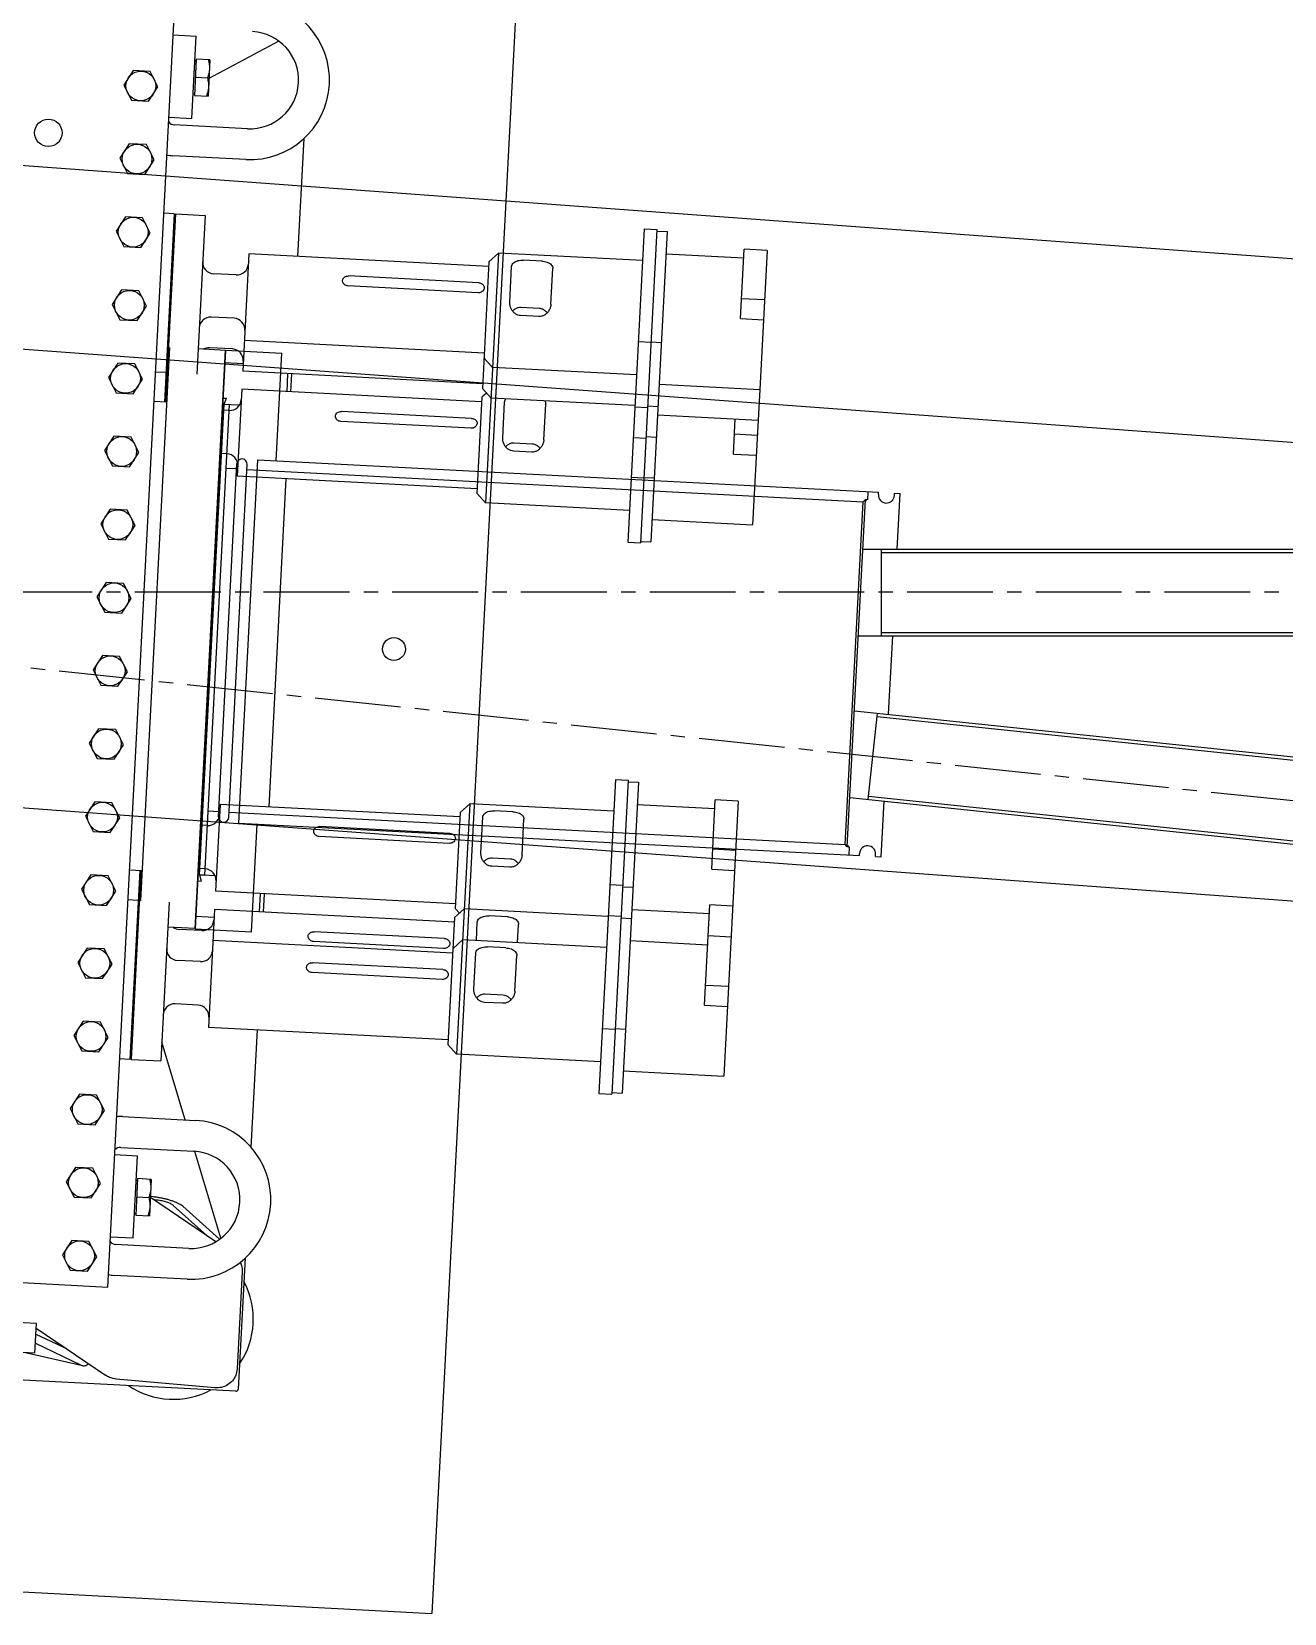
# Model space of a CAD drawing. Extents: x -50 to 48714, y -13211 to 6743.
# Drawn here: x 26305 to 26853, y -917 to -226 of the extents above; entities that cross this region are included whole.
import ezdxf

# ---------------------------------------------------------------- set-up
doc = ezdxf.new("R2010")
doc.units = 0
doc.header["$LTSCALE"] = 50
doc.linetypes.add('UE46_01$0$MITTE2', pattern=[1.125, 0.75, -0.125, 0.125, -0.125])
doc.layers.get('0').update_dxf_attribs({"linetype": 'CONTINUOUS'})
doc.layers.add('UE46_01$0$BETON', color=9, linetype='CONTINUOUS')
doc.layers.add('UE46_01$0$MITTE2', color=5, linetype='UE46_01$0$MITTE2')

# ---------------------------------------------------------------- blocks, each defined once
blk = doc.blocks.new('UE46_01$0$SMAF_UE46_O')
for p, q in [((365.999999998957, -284.9999999999998), (365.999999998957, 285.0000000000002)), ((365.999999998957, 263.0000000000002), (375.999999998957, 263.0000000000002)), ((375.999999998957, 227.0000000000002), (375.999999998957, 263.0000000000002)), ((412.1569193372572, 262.6807006721001), (382.5799999989572, 244.7788810727)), ((375.999999998957, 252.3150000000001), (376.5999999989572, 252.3150000000001)), ((376.5999999989572, 253.0000000000002), (376.5999999989572, 237.0000000000002)), ((382.5799999989572, 253.0000000000002), (376.5999999989572, 253.0000000000002)), ((382.5799999989572, 253.0000000000002), (382.5799999989572, 237.0000000000002)), ((349.2472232492571, 246.5000000000002), (345.4944464994571, 240.0000000000002)), ((356.7527767486572, 246.5000000000002), (349.2472232492571, 246.5000000000002)), ((360.5055534984572, 240.0000000000002), (356.7527767486572, 246.5000000000002)), ((376.5999999989572, 245.0000000000002), (381.8654688191571, 245.0000000000002)), ((345.4944464994571, 240.0000000000002), (349.2472232492571, 233.5000000000002)), ((356.7527767486572, 233.5000000000002), (360.5055534984572, 240.0000000000002)), ((375.999999998957, 237.6850000000002), (376.5999999989572, 237.6850000000002)), ((376.5999999989572, 237.0000000000002), (382.5799999989572, 237.0000000000002)), ((349.2472232492571, 233.5000000000002), (356.7527767486572, 233.5000000000002)), ((365.999999998957, 227.0000000000002), (375.999999998957, 227.0000000000002)), ((400.499999998957, 223.7500000000002), (368.499999998957, 223.7500000000002)), ((349.2472232492571, 214.5000000000002), (345.4944464994571, 208.0000000000002)), ((356.7527767486572, 214.5000000000002), (349.2472232492571, 214.5000000000002)), ((360.5055534984572, 208.0000000000002), (356.7527767486572, 214.5000000000002)), ((425.3476978131573, 220.8289896008002), (425.3476978131573, 169.2117273408001)), ((345.4944464994571, 208.0000000000002), (349.2472232492571, 201.5000000000002)), ((356.7527767486572, 201.5000000000002), (360.5055534984572, 208.0000000000002)), ((400.499999998957, 210.2500000000002), (368.499999998957, 210.2500000000002)), ((349.2472232492571, 201.5000000000002), (356.7527767486572, 201.5000000000002)), ((575.999999998957, 189.1434513486001), (575.999999998957, 51.95750310790004)), ((575.999999998957, 189.1434513486001), (581.5999999989572, 189.1434513486001)), ((581.5999999989572, 189.1434513486001), (581.5999999989572, 51.95750310790004)), ((581.5999999989572, 188.4604386467001), (586.0999999989572, 188.4604386467001)), ((586.0999999989572, 188.4604386467001), (586.0999999989572, 52.64051580980004)), ((349.2472232492571, 182.5000000000002), (345.4944464994571, 176.0000000000002)), ((356.7527767486572, 182.5000000000002), (349.2472232492571, 182.5000000000002)), ((360.5055534984572, 176.0000000000002), (356.7527767486572, 182.5000000000002)), ((370.499999998957, 184.9617273408001), (365.999999998957, 184.9617273408001)), ((370.499999998957, 184.9617273408001), (370.499999998957, 102.5000000000001)), ((370.999999998957, 184.9617273408001), (383.999999998957, 184.9617273408001)), ((370.999999998957, 184.9616804684001), (370.999999998957, 102.5000000000001)), ((383.999999998957, 184.9616804684001), (383.999999998957, 115.4617742131002)), ((630.0999999989572, 182.5370448881001), (620.0999999989572, 182.5370448881001)), ((620.0999999989572, 152.1926582683002), (620.0999999989572, 182.5370448881001)), ((630.0999999989572, 182.5370448881001), (630.0999999989572, 121.7130079098001)), ((345.4944464994571, 176.0000000000002), (349.2472232492571, 169.5000000000002)), ((356.7527767486572, 169.5000000000002), (360.5055534984572, 176.0000000000002)), ((512.999999998957, 175.2117273408001), (508.999999998957, 171.2117273408001)), ((575.999999998957, 175.2117273408001), (512.999999998957, 175.2117273408001)), ((512.999999998957, 175.2117273408001), (512.999999998957, 65.88922711570012)), ((586.0999999989572, 178.7117273408001), (620.0999999989572, 178.7117273408001)), ((349.2472232492571, 169.5000000000002), (356.7527767486572, 169.5000000000002)), ((508.999999998957, 169.2117273408001), (403.999999998957, 169.2117273408001)), ((403.999999998957, 169.2116249004), (403.999999998957, 117.7754432654001)), ((508.999999998957, 171.2107837636001), (508.999999998957, 115.7762844022002)), ((518.999999998957, 154.0794024964), (518.999999998957, 169.6678597645002)), ((531.999999998957, 172.6922405824), (523.999999998957, 172.6922405824)), ((536.999999998957, 154.0794024964), (536.999999998957, 169.6678597645002)), ((398.999999998957, 159.7117273408001), (388.999999998957, 159.7117273408001)), ((504.999999998957, 161.7941949511001), (447.999999998957, 161.7941949511001)), ((630.0999999989572, 160.8864097935), (620.0999999989572, 160.8864097935)), ((370.999999998957, 153.3867273408002), (370.499999998957, 153.3867273408002)), ((504.999999998957, 157.4640679322001), (447.999999998957, 157.4640679322001)), ((620.0999999989572, 152.1926582683002), (630.0999999989572, 152.1926582683002)), ((349.2472232492571, 150.5000000000002), (345.4944464994571, 144.0000000000002)), ((356.7527767486572, 150.5000000000002), (349.2472232492571, 150.5000000000002)), ((360.5055534984572, 144.0000000000002), (356.7527767486572, 150.5000000000002)), ((370.999999998957, 147.0367273408001), (370.499999998957, 147.0367273408001)), ((531.999999998957, 151.9799254051002), (523.999999998957, 151.9799254051002)), ((531.999999998957, 148.4435292764001), (523.999999998957, 148.4435292764001)), ((345.4944464994571, 144.0000000000002), (349.2472232492571, 137.5000000000002)), ((356.7527767486572, 137.5000000000002), (360.5055534984572, 144.0000000000002)), ((370.999999998957, 142.7820115100001), (370.499999998957, 142.7820115100001)), ((370.999999998957, 139.950340825), (370.499999998957, 139.950340825)), ((398.999999998957, 140.7117273408001), (388.999999998957, 140.7117273408001)), ((575.999999998957, 139.7800033329002), (581.5999999989572, 139.7800033329002)), ((581.5999999989572, 139.9630160347999), (586.0999999989572, 139.9630160347999)), ((349.2472232492571, 137.5000000000002), (356.7527767486572, 137.5000000000002)), ((370.999999998957, 133.6003408250001), (370.499999998957, 133.6003408250001)), ((370.499999998957, 129.7500000000002), (370.999999998957, 129.7500000000002)), ((371.499999998957, 126.4998076742002), (371.499999998957, -115.6002423154998)), ((395.999999998957, 126.5000000000002), (383.999999998957, 126.5000000000002)), ((398.999999998957, 127.2753408250001), (388.999999998957, 127.2753408250001)), ((395.999999998957, 126.4998076742002), (395.999999998957, -126.4998076741997)), ((508.999999998957, 131.2117273408001), (403.999999998957, 131.2117273408001)), ((512.999999998957, 125.2117273408001), (508.999999998957, 129.2117273408001)), ((575.999999998957, 125.2117273408001), (512.999999998957, 125.2117273408001)), ((349.2472232492571, 118.5000000000002), (345.4944464994571, 112.0000000000002)), ((356.7527767486572, 118.5000000000002), (349.2472232492571, 118.5000000000002)), ((360.5055534984572, 112.0000000000002), (356.7527767486572, 118.5000000000002)), ((370.499999998957, 121.2500000000002), (370.999999998957, 121.2500000000002)), ((395.999999998957, 121.2500000000002), (403.999999998957, 121.2500000000002)), ((508.999999998957, 117.7753408250001), (403.999999998957, 117.7753408250001)), ((423.6523021847572, 117.7753408250001), (423.6523021847572, 109.8892271157001)), ((425.3476978131573, 117.7753408250001), (425.3476978131573, 109.8892271157001)), ((586.0999999989572, 121.7117273408001), (630.0999999989572, 121.7117273408001)), ((630.0999999989572, 121.7117273408001), (630.0999999989572, 108.2766213940001)), ((345.4944464994571, 112.0000000000002), (349.2472232492571, 105.5000000000001)), ((356.7527767486572, 105.5000000000001), (360.5055534984572, 112.0000000000002)), ((370.499999998957, 115.4617273408001), (365.999999998957, 115.4617273408001)), ((370.999999998957, 115.4617273408001), (371.499999998957, 115.4617273408001)), ((512.999999998957, 111.7753408250001), (508.999999998957, 115.7753408250001)), ((510.9430568535572, 113.8322839704001), (508.999999998957, 111.8892271157001)), ((508.999999998957, 111.8882835385), (508.999999998957, 69.89017069290003)), ((575.999999998957, 111.7753408250001), (512.999999998957, 111.7753408250001)), ((575.999999998957, 111.2800033329), (581.5999999989572, 111.2800033329)), ((581.5999999989572, 111.9630160347999), (586.0999999989572, 111.9630160347999)), ((349.2472232492571, 105.5000000000001), (356.7527767486572, 105.5000000000001)), ((508.999999998957, 109.8892271157001), (403.999999998957, 109.8892271157001)), ((403.999999998957, 109.8891246753001), (403.999999998957, 71.88932955610005)), ((518.999999998957, 94.75690227140012), (518.999999998957, 110.3453595395001)), ((536.999999998957, 94.75690227140012), (536.999999998957, 110.3453595395001)), ((586.0999999989572, 108.2753408250001), (630.0999999989572, 108.2753408250001)), ((620.0999999989572, 92.87015804330008), (620.0999999989572, 108.2753408250001)), ((630.0999999989572, 108.2753408250001), (630.0999999989572, 62.39050768480013)), ((371.499999998957, 102.5000000000001), (365.999999998957, 102.5000000000001)), ((370.499999998957, 103.0000000000001), (370.999999998957, 103.0000000000001)), ((395.999999998957, 103.0000000000001), (403.3760106488571, 103.0000000000001)), ((398.999999998957, 100.3892271157001), (395.999999998957, 100.3892271157001)), ((504.999999998957, 102.4716947261001), (447.999999998957, 102.4716947261001)), ((504.999999998957, 98.14156770720012), (447.999999998957, 98.14156770720012)), ((575.999999998957, 97.84361681710004), (581.5999999989572, 97.84361681710004)), ((581.5999999989572, 98.52662951900004), (586.0999999989572, 98.52662951900004)), ((630.0999999989572, 101.5639095684), (620.0999999989572, 101.5639095684)), ((531.999999998957, 92.65742518010006), (523.999999998957, 92.65742518010006)), ((620.0999999989572, 92.87015804330008), (630.0999999989572, 92.87015804330008)), ((349.2472232492571, 86.50000000000011), (345.4944464994571, 80.00000000000011)), ((356.7527767486572, 86.50000000000011), (349.2472232492571, 86.50000000000011)), ((360.5055534984572, 80.00000000000011), (356.7527767486572, 86.50000000000011)), ((531.999999998957, 89.12102905140011), (523.999999998957, 89.12102905140011)), ((345.4944464994571, 80.00000000000011), (349.2472232492571, 73.50000000000011)), ((356.7527767486572, 73.50000000000011), (360.5055534984572, 80.00000000000011)), ((398.999999998957, 81.38922711570012), (395.999999998957, 81.38922711570012)), ((575.999999998957, 80.45750310790004), (581.5999999989572, 80.45750310790004)), ((581.5999999989572, 80.64051580980004), (586.0999999989572, 80.64051580980004)), ((349.2472232492571, 73.50000000000011), (356.7527767486572, 73.50000000000011)), ((508.999999998957, 71.88922711570012), (403.999999998957, 71.88922711570012)), ((425.3476978131573, 71.88922711570012), (425.3476978131573, -71.77171988199996)), ((512.999999998957, 65.88922711570012), (508.999999998957, 69.88922711570012)), ((575.999999998957, 65.88922711570012), (512.999999998957, 65.88922711570012)), ((586.0999999989572, 62.38922711570012), (630.0999999989572, 62.38922711570012)), ((349.2472232492571, 54.50000000000011), (345.4944464994571, 48.00000000000011)), ((356.7527767486572, 54.50000000000011), (349.2472232492571, 54.50000000000011)), ((360.5055534984572, 48.00000000000011), (356.7527767486572, 54.50000000000011)), ((575.999999998957, 51.95750310790004), (581.5999999989572, 51.95750310790004)), ((581.5999999989572, 52.64051580980004), (586.0999999989572, 52.64051580980004)), ((345.4944464994571, 48.00000000000011), (349.2472232492571, 41.50000000000011)), ((349.2472232492571, 41.50000000000011), (356.7527767486572, 41.50000000000011)), ((356.7527767486572, 41.50000000000011), (360.5055534984572, 48.00000000000011)), ((349.2472232492571, 22.50000000000011), (345.4944464994571, 16.00000000000011)), ((356.7527767486572, 22.50000000000011), (349.2472232492571, 22.50000000000011)), ((360.5055534984572, 16.00000000000011), (356.7527767486572, 22.50000000000011)), ((345.4944464994571, 16.00000000000011), (349.2472232492571, 9.500000000000114)), ((356.7527767486572, 9.500000000000114), (360.5055534984572, 16.00000000000011)), ((349.2472232492571, 9.500000000000114), (356.7527767486572, 9.500000000000114)), ((349.2472232492571, -9.499999999999886), (345.4944464994571, -15.99999999999989)), ((356.7527767486572, -9.499999999999886), (349.2472232492571, -9.499999999999886)), ((360.5055534984572, -15.99999999999989), (356.7527767486572, -9.499999999999886)), ((345.4944464994571, -15.99999999999989), (349.2472232492571, -22.49999999999989)), ((356.7527767486572, -22.49999999999989), (360.5055534984572, -15.99999999999989)), ((349.2472232492571, -22.49999999999989), (356.7527767486572, -22.49999999999989)), ((349.2472232492571, -41.49999999999989), (345.4944464994571, -47.99999999999989)), ((345.4944464994571, -47.99999999999989), (349.2472232492571, -54.49999999999989)), ((356.7527767486572, -41.49999999999989), (349.2472232492571, -41.49999999999989)), ((360.5055534984572, -47.99999999999989), (356.7527767486572, -41.49999999999989)), ((356.7527767486572, -54.49999999999989), (360.5055534984572, -47.99999999999989)), ((349.2472232492571, -54.49999999999989), (356.7527767486572, -54.49999999999989)), ((575.999999998957, -51.83999587409994), (575.999999998957, -189.2819663233001)), ((575.999999998957, -51.83999587409994), (581.5999999989572, -51.83999587409994)), ((581.5999999989572, -51.83999587409994), (581.5999999989572, -189.2819663233001)), ((581.5999999989572, -52.52300857599994), (586.0999999989572, -52.52300857599994)), ((586.0999999989572, -52.52300857599994), (586.0999999989572, -188.5989536214001)), ((630.0999999989572, -58.44640233469988), (620.0999999989572, -58.44640233469988)), ((620.0999999989572, -88.79078895439989), (620.0999999989572, -58.44640233469988)), ((630.0999999989572, -58.44640233469988), (630.0999999989572, -178.8489617463999)), ((512.999999998957, -65.77171988199996), (508.999999998957, -69.77171988199996)), ((512.999999998957, -65.77171988199996), (512.999999998957, -175.3502423155001)), ((575.999999998957, -65.77171988199996), (512.999999998957, -65.77171988199996)), ((531.999999998957, -68.29120664039988), (523.999999998957, -68.29120664039988)), ((586.0999999989572, -62.27171988199996), (620.0999999989572, -62.27171988199996)), ((349.2472232492571, -73.49999999999989), (345.4944464994571, -79.99999999999989)), ((356.7527767486572, -73.49999999999989), (349.2472232492571, -73.49999999999989)), ((360.5055534984572, -79.99999999999989), (356.7527767486572, -73.49999999999989)), ((508.999999998957, -71.77171988199996), (403.999999998957, -71.77171988199996)), ((403.999999998957, -71.77182232239988), (403.999999998957, -109.7716174415999)), ((508.999999998957, -69.77266345919986), (508.999999998957, -111.7707763047999)), ((518.999999998957, -86.90404472639989), (518.999999998957, -71.31558745819996)), ((536.999999998957, -86.90404472639989), (536.999999998957, -71.31558745819996)), ((345.4944464994571, -79.99999999999989), (349.2472232492571, -86.49999999999989)), ((356.7527767486572, -86.49999999999989), (360.5055534984572, -79.99999999999989)), ((398.999999998957, -81.27171988199996), (395.999999998957, -81.27171988199996)), ((504.999999998957, -79.18925227159991), (447.999999998957, -79.18925227159991)), ((630.0999999989572, -80.09703742929992), (620.0999999989572, -80.09703742929992)), ((349.2472232492571, -86.49999999999989), (356.7527767486572, -86.49999999999989)), ((504.999999998957, -83.51937929049996), (447.999999998957, -83.51937929049996)), ((531.999999998957, -89.0035218175999), (523.999999998957, -89.0035218175999)), ((620.0999999989572, -88.79078895439989), (630.0999999989572, -88.79078895439989)), ((531.999999998957, -92.5399179463999), (523.999999998957, -92.5399179463999)), ((371.499999998957, -102.4999999999999), (365.999999998957, -102.4999999999999)), ((370.499999998957, -102.4999999999999), (370.499999998957, -185.1002423154998)), ((370.999999998957, -102.9999999999999), (370.499999998957, -102.9999999999999)), ((370.999999998957, -102.4999999999999), (370.999999998957, -185.1001954430999)), ((398.999999998957, -100.271719882), (395.999999998957, -100.271719882)), ((403.424683738757, -102.9999999999999), (395.999999998957, -102.9999999999999)), ((575.999999998957, -97.8197892922999), (581.5999999989572, -97.8197892922999)), ((581.5999999989572, -98.5028019941999), (586.0999999989572, -98.5028019941999)), ((349.2472232492571, -105.4999999999999), (345.4944464994571, -111.9999999999998)), ((356.7527767486572, -105.4999999999999), (349.2472232492571, -105.4999999999999)), ((360.5055534984572, -111.9999999999998), (356.7527767486572, -105.4999999999999)), ((508.999999998957, -109.771719882), (403.999999998957, -109.771719882)), ((423.6523021847572, -117.7515133002), (423.6523021847572, -109.771719882)), ((425.3476978131573, -109.771719882), (425.3476978131573, -117.7515133002)), ((586.0999999989572, -108.2515133001999), (620.0999999989572, -108.2515133001999)), ((620.0999999989572, -148.3693113879001), (620.0999999989572, -104.4261957529)), ((630.0999999989572, -104.4261957529), (620.0999999989572, -104.4261957529)), ((345.4944464994571, -111.9999999999998), (349.2472232492571, -118.4999999999998)), ((356.7527767486572, -118.4999999999998), (360.5055534984572, -111.9999999999998)), ((370.499999998957, -115.6002423154998), (365.999999998957, -115.6002423154998)), ((370.999999998957, -115.6002423154998), (371.499999998957, -115.6002423154998)), ((383.999999998957, -115.6002891877997), (383.999999998957, -185.1001954430999)), ((512.999999998957, -111.7515133002), (508.999999998957, -115.7515133002)), ((510.9898967080571, -113.7616165910999), (508.999999998957, -111.7717198820001)), ((508.999999998957, -115.7524568773999), (508.999999998957, -171.3492987382999)), ((575.999999998957, -111.7515133002), (512.999999998957, -111.7515133002)), ((518.999999998957, -125.3502423155001), (518.999999998957, -117.2953808764)), ((531.999999998957, -114.2710000586001), (523.999999998957, -114.2710000586001)), ((536.999999998957, -125.3502423155001), (536.999999998957, -117.2953808764)), ((575.999999998957, -111.4185183075999), (581.5999999989572, -111.4185183075999)), ((581.5999999989572, -112.1015310094999), (586.0999999989572, -112.1015310094999)), ((349.2472232492571, -118.4999999999998), (356.7527767486572, -118.4999999999998)), ((370.999999998957, -121.2499999999998), (370.499999998957, -121.2499999999998)), ((403.999999998957, -121.2499999999998), (395.999999998957, -121.2499999999998)), ((508.999999998957, -117.7515133002), (403.999999998957, -117.7515133001998)), ((403.999999998957, -117.7516157405998), (403.999999998957, -169.3501398750998)), ((586.0999999989572, -121.8502423155001), (620.0999999989572, -121.8502423155001)), ((630.0999999989572, -118.0249247682), (620.0999999989572, -118.0249247682)), ((370.999999998957, -129.7499999999998), (370.499999998957, -129.7499999999998)), ((395.999999998957, -126.4999999999998), (383.999999998957, -126.4999999999998)), ((398.999999998957, -127.2515133001998), (388.999999998957, -127.2515133001998)), ((504.999999998957, -125.1690456898), (447.999999998957, -125.1690456898)), ((504.999999998957, -129.4991727086999), (447.999999998957, -129.4991727086999)), ((512.999999998957, -125.3502423155001), (508.999999998957, -129.3502423155001)), ((575.999999998957, -125.3502423155001), (512.999999998957, -125.3502423155001)), ((518.999999998957, -146.4825671598001), (518.999999998957, -130.8941098917001)), ((531.999999998957, -127.8697290739001), (523.999999998957, -127.8697290739001)), ((536.999999998957, -146.4825671598001), (536.999999998957, -130.8941098917001)), ((349.2472232492571, -137.4999999999998), (345.4944464994571, -143.9999999999998)), ((356.7527767486572, -137.4999999999998), (349.2472232492571, -137.4999999999998)), ((360.5055534984572, -143.9999999999998), (356.7527767486572, -137.4999999999998)), ((370.999999998957, -133.5765133001998), (370.499999998957, -133.5765133001998)), ((508.999999998957, -131.3502423155001), (403.999999998957, -131.3502423154998)), ((345.4944464994571, -143.9999999999998), (349.2472232492571, -150.4999999999998)), ((356.7527767486572, -150.4999999999998), (360.5055534984572, -143.9999999999998)), ((370.999999998957, -139.9265133001998), (370.499999998957, -139.9265133001998)), ((370.999999998957, -142.3777021752999), (370.499999998957, -142.3777021752999)), ((398.999999998957, -140.8502423154998), (388.999999998957, -140.8502423154998)), ((504.999999998957, -138.7677747051), (447.999999998957, -138.7677747051)), ((504.999999998957, -143.0979017239999), (447.999999998957, -143.0979017239999)), ((630.0999999989572, -139.6755598628001), (620.0999999989572, -139.6755598628001)), ((349.2472232492571, -150.4999999999998), (356.7527767486572, -150.4999999999998)), ((370.999999998957, -147.1752423154999), (370.499999998957, -147.1752423154999)), ((531.999999998957, -148.5820442511001), (523.999999998957, -148.5820442511001)), ((620.0999999989572, -148.3693113879001), (630.0999999989572, -148.3693113879001)), ((370.999999998957, -153.5252423154998), (370.499999998957, -153.5252423154998)), ((531.999999998957, -152.1184403797999), (523.999999998957, -152.1184403797999)), ((398.999999998957, -159.8502423154998), (388.999999998957, -159.8502423154998)), ((575.999999998957, -160.7819663233001), (581.5999999989572, -160.7819663233001)), ((581.5999999989572, -160.5989536214001), (586.0999999989572, -160.5989536214001)), ((349.2472232492571, -169.4999999999998), (345.4944464994571, -175.9999999999998)), ((356.7527767486572, -169.4999999999998), (349.2472232492571, -169.4999999999998)), ((360.5055534984572, -175.9999999999998), (356.7527767486572, -169.4999999999998)), ((508.999999998957, -169.3502423155001), (403.999999998957, -169.3502423154998)), ((425.3476978131573, -169.3502423155001), (425.3476978131573, -220.8289896008)), ((512.999999998957, -175.3502423155001), (508.999999998957, -171.3502423155001)), ((345.4944464994571, -175.9999999999998), (349.2472232492571, -182.4999999999998)), ((356.7527767486572, -182.4999999999998), (360.5055534984572, -175.9999999999998)), ((396.0553986637572, -210.2499999999998), (384.0671196554572, -176.8182900410998)), ((575.999999998957, -175.3502423155001), (512.999999998957, -175.3502423155001)), ((586.0999999989572, -178.8502423155001), (630.0999999989572, -178.8502423155001)), ((349.2472232492571, -182.4999999999998), (356.7527767486572, -182.4999999999998)), ((370.499999998957, -185.1002423154998), (365.999999998957, -185.1002423154998)), ((370.999999998957, -185.1002423154998), (383.999999998957, -185.1002423154998)), ((575.999999998957, -189.2819663233001), (581.5999999989572, -189.2819663233001)), ((581.5999999989572, -188.5989536214001), (586.0999999989572, -188.5989536214001)), ((349.2472232492571, -201.4999999999998), (345.4944464994571, -207.9999999999998)), ((356.7527767486572, -201.4999999999998), (349.2472232492571, -201.4999999999998)), ((360.5055534984572, -207.9999999999998), (356.7527767486572, -201.4999999999998)), ((345.4944464994571, -207.9999999999998), (349.2472232492571, -214.4999999999998)), ((356.7527767486572, -214.4999999999998), (360.5055534984572, -207.9999999999998)), ((368.499999998957, -210.2499999999998), (400.499999998957, -210.2499999999998)), ((349.2472232492571, -214.4999999999998), (356.7527767486572, -214.4999999999998)), ((365.999999998957, -226.9999999999998), (375.999999998957, -226.9999999999998)), ((368.499999998957, -223.7499999999998), (400.499999998957, -223.7499999999998)), ((375.999999998957, -262.9999999999998), (375.999999998957, -226.9999999999998)), ((414.2870480422573, -261.0925949772998), (400.9085026170571, -223.7838494919997)), ((349.2472232492571, -233.4999999999998), (345.4944464994571, -239.9999999999998)), ((356.7527767486572, -233.4999999999998), (349.2472232492571, -233.4999999999998)), ((360.5055534984572, -239.9999999999998), (356.7527767486572, -233.4999999999998)), ((345.4944464994571, -239.9999999999998), (349.2472232492571, -246.4999999999998)), ((356.7527767486572, -246.4999999999998), (360.5055534984572, -239.9999999999998)), ((375.999999998957, -237.6849999999997), (376.5999999989572, -237.6849999999997)), ((382.5799999989572, -236.9999999999998), (376.5999999989572, -236.9999999999998)), ((376.5999999989572, -236.9999999999998), (376.5999999989572, -252.9999999999998)), ((382.5799999989572, -236.9999999999998), (382.5799999989572, -252.9999999999998)), ((349.2472232492571, -246.4999999999998), (356.7527767486572, -246.4999999999998)), ((376.5999999989572, -244.9999999999998), (381.8654688191571, -244.9999999999998)), ((383.8817093490572, -244.6182183223998), (382.5799999989572, -244.5585299709999)), ((382.5799999989572, -244.7788810726997), (412.1569193372572, -262.6807006721997)), ((385.5302660637572, -245.9485821158999), (384.4291290706572, -245.8980907739999)), ((392.782226019857, -247.8495761661998), (408.1712689071571, -260.2683333065997)), ((396.935237269857, -248.0400076130998), (413.7370802334572, -261.5988760107998)), ((375.999999998957, -252.3149999999998), (376.5999999989572, -252.3149999999998)), ((376.5999999989572, -252.9999999999998), (382.5799999989572, -252.9999999999998)), ((349.2472232492571, -265.4999999999998), (345.4944464994571, -271.9999999999998)), ((356.7527767486572, -265.4999999999998), (349.2472232492571, -265.4999999999998)), ((360.5055534984572, -271.9999999999998), (356.7527767486572, -265.4999999999998)), ((365.999999998957, -262.9999999999998), (375.999999998957, -262.9999999999998)), ((400.499999998957, -266.2499999999998), (368.499999998957, -266.2499999999998)), ((425.3476978131573, -269.1710103992), (425.3476978131573, -326.5203412823)), ((345.4944464994571, -271.9999999999998), (349.2472232492571, -278.4999999999998)), ((356.7527767486572, -278.4999999999998), (360.5055534984572, -271.9999999999998)), ((424.3476978131573, -275.2989363846), (424.3476978131573, -317.7603592962)), ((349.2472232492571, -278.4999999999998), (356.7527767486572, -278.4999999999998)), ((400.499999998957, -279.7499999999998), (368.499999998957, -279.7499999999998)), ((-364.000000001043, -284.9999999999998), (365.999999998957, -284.9999999999998)), ((335.749999998957, -302.4999999999998), (266.249999998957, -302.4999999999998)), ((335.749999998957, -315.4999999999998), (335.749999998957, -302.4999999999998)), ((335.749999998957, -304.5787505062999), (367.0761372477571, -323.5393072620998)), ((335.749999998957, -307.1648997291998), (349.3589816884571, -312.8157657393997)), ((335.749999998957, -315.4999999999998), (266.249999998957, -315.4999999999998)), ((331.5651048446573, -315.4999999999998), (356.2146217178572, -319.7664723759999)), ((335.749999998957, -311.1911596486998), (356.2271808115572, -319.6939122923998)), ((356.2271808115572, -319.6939122923998), (356.8486086522573, -319.8735692723999)), ((424.3476978131573, -327.5203412823), (34.76827117415701, -327.5203412822998)), ((415.0633884688571, -326.5203412822998), (371.7366115289572, -324.9388343057999))]:
    blk.add_line(p, q)
for centre in [(352.9999999989575, 240), (352.9999999989575, 208), (352.9999999989575, 176), (352.9999999989575, 144), (352.9999999989575, 112), (352.9999999989575, 80), (352.9999999989575, 48), (352.9999999989575, 16), (352.9999999989573, -16), (352.9999999989573, -48), (352.9999999989573, -80), (352.9999999989573, -112), (352.9999999989573, -144), (352.9999999989573, -176), (352.9999999989573, -208), (352.9999999989573, -240), (352.9999999989573, -272)]:
    blk.add_circle(centre, 6.5)
for centre, radius, start, end in [((400.4999999989575, 245), 34.75, 270, 90), ((400.4999999989575, 245), 21.25, 270, 90), ((368.4999999989575, 227), 3.25, 219.1362452969016, 270), ((368.4999999989575, 227), 16.75, 261.404820174395, 270), ((388.9999999989575, 164.7117273407998), 5, 180, 270), ((398.9999999989575, 164.7117273407998), 5, 270, 0), ((388.9999999989575, 135.7117273407998), 5, 90, 180), ((398.9999999989575, 135.7117273407998), 5, 0, 90), ((388.9999999989575, 122.2753408250001), 5, 90, 121.990978317302), ((398.9999999989575, 122.2753408250001), 5, 0, 90), ((398.9999999989575, 105.3892271157), 5, 270, 0), ((398.9999999989575, 76.38922711570001), 5, 0, 90), ((398.9999999989573, -76.27171988200007), 5, 270, 0), ((398.9999999989573, -105.2717198820001), 5, 0, 90), ((398.9999999989573, -122.2515133002), 5, 270, 0), ((388.9999999989573, -122.2515133002), 5, 238.4588278379979, 270), ((388.9999999989573, -135.8502423155001), 5, 180, 270), ((398.9999999989573, -135.8502423155001), 5, 270, 0), ((388.9999999989573, -164.8502423155001), 5, 90, 180), ((398.9999999989573, -164.8502423155001), 5, 0, 90), ((368.4999999989573, -227), 16.75, 90, 98.59517982560503), ((400.4999999989573, -245), 34.75, 270, 90), ((368.4999999989573, -227), 3.25, 90, 140.8637547030984), ((400.4999999989573, -245), 21.25, 270, 90), ((368.4999999989573, -263), 3.25, 219.1362452969016, 270), ((368.4999999989573, -263), 16.75, 261.404820174395, 270), ((395.3476978131573, -297.5203412823), 35, 329.0590648111046, 30.94093518889536), ((395.3476978131573, -297.5203412823), 35, 239.093588367202, 300.906411632798), ((424.3476978131573, -326.5203412823), 1, 270, 0)]:
    blk.add_arc(centre, radius, start, end)
for points, start_tangent, end_tangent in [([(381.8654688191571, 253.0000000000002), (382.1757497437573, 251.9613974532001), (382.3987035843572, 250.9601349681), (382.5341785155572, 249.9783178246), (382.5799999989572, 249.0000000000002)], (0.3162277660094853, -0.9486832980529647), (-1.224606353822377e-16, -1)), ([(382.5799999989572, 249.0000000000002), (382.5341785155572, 248.0216821752999), (382.3987035843572, 247.0398650319), (382.1757497437573, 246.0386025468001), (381.8654688191571, 245.0000000000002)], (-1.224606353822377e-16, -1), (-0.3162277660094855, -0.9486832980529646)), ([(381.8654688191571, 245.0000000000002), (382.1757497437573, 243.9613974532001), (382.3987035843572, 242.9601349681), (382.5341785155572, 241.9783178246), (382.5799999989572, 241.0000000000002)], (0.3162277660094853, -0.9486832980529647), (-1.224606353822377e-16, -1)), ([(382.5799999989572, 241.0000000000002), (382.5341785155572, 240.0216821752999), (382.3987035843572, 239.0398650319), (382.1757497437573, 238.0386025468001), (381.8654688191571, 237.0000000000002)], (-1.224606353822377e-16, -1), (-0.3162277660094855, -0.9486832980529646)), ([(518.999999998957, 169.6678597645002), (519.1885912619571, 170.5601112285001), (519.7376187134571, 171.3389141468999), (520.5691837569573, 171.9413057621002), (521.6227083238571, 172.3684745199), (522.8080046985572, 172.6157494755), (523.999999998957, 172.6922405824)], (1.224606353822377e-16, 1), (1, -1.224606353822377e-16)), ([(531.999999998957, 172.6922405824), (533.2153548430572, 172.6126601989001), (534.3957856764571, 172.3629617210001), (535.4304034361571, 171.9415288868001), (536.2597007569573, 171.3415498221), (536.8091098727571, 170.5652843011001), (536.999999998957, 169.6678597645002)], (1, -1.224606353822377e-16), (-1.224606353822377e-16, -1)), ([(445.5002841830571, 159.7112622722), (445.5364229376571, 160.0775751492999), (445.8335898774571, 160.7717320688), (446.3902654778572, 161.3199855137002), (447.146800384857, 161.6738656379), (447.999999998957, 161.7941949511001)], (-0.0005789629902563736, 0.999999832400914), (1, -1.224606353822377e-16)), ([(447.999999998957, 157.4640679322001), (447.1521206172572, 157.6019249513001), (446.3971491667571, 158.0016497975), (445.8370726357573, 158.6052942531001), (445.5396518981572, 159.3250616401001), (445.5002841830571, 159.7112622722)], (-1, 1.224606353822377e-16), (-0.0005789630131274207, 0.9999998324009008)), ([(504.999999998957, 161.7941949511001), (505.8479697831572, 161.6753864105001), (506.602981879357, 161.3246024557), (507.1631374874571, 160.7764515697002), (507.4605897448571, 160.0920692305001), (507.4996990443572, 159.7120757221001)], (1, -1.224606353822377e-16), (-1.783848688826649e-05, -0.9999999998408944)), ([(507.4996990443572, 159.7120757221001), (507.4632938795571, 159.3396848668001), (507.1664721471573, 158.6108102516002), (506.6099132852571, 158.0070788562), (505.8532990106571, 157.6037454292002), (504.999999998957, 157.4640679322001)], (-1.783849565637607e-05, -0.999999999840894), (-1, 1.224606353822377e-16)), ([(523.999999998957, 148.4435292764001), (522.7846451548571, 148.6236828392), (521.604214321457, 149.1731471424002), (520.5695965617572, 150.0525163436002), (519.7402992408572, 151.2182443365002), (519.1908901250572, 152.6067243636001), (518.999999998957, 154.0794024964)], (-1, 1.224606353822377e-16), (1.224606353822377e-16, 1)), ([(536.999999998957, 154.0794024964), (536.811408735957, 152.6155898915001), (536.2623812844572, 151.2231710107001), (535.4308162409573, 150.0529675632001), (534.377291674057, 149.1612606030001), (533.1919952993571, 148.6167368386002), (531.999999998957, 148.4435292764001)], (-1.224606353822377e-16, -1), (-1, 1.224606353822377e-16)), ([(523.999999998957, 151.9799254051002), (522.8080046985572, 151.8067178429001), (521.6227083238571, 151.2621940786), (520.5691837569573, 150.3704871183002), (520.4406584198571, 150.2251099911002)], (-1, 1.224606353822377e-16), (-0.6495416280346623, -0.7603260310222717)), ([(535.5593178568572, 150.2251353347001), (535.4304034361571, 150.3709383379), (534.3957856764571, 151.2503075392001), (533.2153548430572, 151.7997718423001), (531.999999998957, 151.9799254051002)], (-0.649539593595815, 0.7603277690255588), (-1, 1.224606353822377e-16)), ([(518.999999998957, 110.3453595395001), (519.1885912619571, 111.2376110035001), (519.5387157451571, 111.7991954512001)], (1.224606353822377e-16, 1), (0.6358516754379402, 0.7718112767009591)), ([(536.4612363705571, 111.7992770666999), (536.8091098727571, 111.2427840761001), (536.999999998957, 110.3453595395001)], (0.6359283985600434, -0.771748062456174), (-1.224606353822377e-16, -1)), ([(445.5002841830571, 100.3887620471), (445.5364229376571, 100.7550749243001), (445.8335898774571, 101.4492318438001), (446.3902654778572, 101.9974852887001), (447.146800384857, 102.3513654128001), (447.999999998957, 102.4716947261001)], (-0.0005789629902563736, 0.999999832400914), (1, -1.224606353822377e-16)), ([(447.999999998957, 98.14156770720012), (447.1521206172572, 98.27942472630014), (446.3971491667571, 98.67914957250014), (445.8370726357573, 99.28279402810006), (445.5396518981572, 100.0025614151001), (445.5002841830571, 100.3887620471)], (-1, 1.224606353822377e-16), (-0.0005789630131274207, 0.9999998324009008)), ([(504.999999998957, 102.4716947261001), (505.8479697831572, 102.3528861855001), (506.602981879357, 102.0021022307001), (507.1631374874571, 101.4539513446001), (507.4605897448571, 100.7695690055001), (507.4996990443572, 100.3895754971001)], (1, -1.224606353822377e-16), (-1.783848688826649e-05, -0.9999999998408944)), ([(507.4996990443572, 100.3895754971001), (507.4632938795571, 100.0171846418001), (507.1664721471573, 99.28831002660013), (506.6099132852571, 98.68457863120011), (505.8532990106571, 98.28124520410006), (504.999999998957, 98.14156770720012)], (-1.783849565637607e-05, -0.999999999840894), (-1, 1.224606353822377e-16)), ([(523.999999998957, 89.12102905140011), (522.7846451548571, 89.30118261420012), (521.604214321457, 89.85064691730008), (520.5695965617572, 90.73001611860013), (519.7402992408572, 91.89574411150011), (519.1908901250572, 93.28422413850012), (518.999999998957, 94.75690227140012)], (-1, 1.224606353822377e-16), (1.224606353822377e-16, 1)), ([(523.999999998957, 92.65742518010006), (522.8080046985572, 92.48421761790007), (521.6227083238571, 91.9396938535001), (520.5691837569573, 91.04798689330005), (520.4406584198571, 90.90260976610011)], (-1, 1.224606353822377e-16), (-0.6495416280346623, -0.7603260310222717)), ([(536.999999998957, 94.75690227140012), (536.811408735957, 93.29308966650012), (536.2623812844572, 91.90067078570007), (535.4308162409573, 90.73046733820013), (534.377291674057, 89.83876037800007), (533.1919952993571, 89.2942366136001), (531.999999998957, 89.12102905140011)], (-1.224606353822377e-16, -1), (-1, 1.224606353822377e-16)), ([(535.5593178568572, 90.9026351097001), (535.4304034361571, 91.04843811290004), (534.3957856764571, 91.92780731410005), (533.2153548430572, 92.47727161730006), (531.999999998957, 92.65742518010006)], (-0.649539593595815, 0.7603277690255588), (-1, 1.224606353822377e-16)), ([(518.999999998957, -71.31558745819996), (519.1885912619571, -70.42333599429992), (519.7376187134571, -69.64453307579993), (520.5691837569573, -69.0421414606999), (521.6227083238571, -68.61497270279995), (522.8080046985572, -68.36769774729987), (523.999999998957, -68.29120664039988)], (1.224606353822377e-16, 1), (1, -1.224606353822377e-16)), ([(531.999999998957, -68.29120664039988), (533.2153548430572, -68.37078702379995), (534.3957856764571, -68.62048550169993), (535.4304034361571, -69.04191833589994), (536.2597007569573, -69.64189740069992), (536.8091098727571, -70.41816292169995), (536.999999998957, -71.31558745819996)], (1, -1.224606353822377e-16), (-1.224606353822377e-16, -1)), ([(445.5002841830571, -81.27218495059992), (445.5364229376571, -80.90587207349995), (445.8335898774571, -80.21171515399988), (446.3902654778572, -79.66346170899988), (447.146800384857, -79.30958158489989), (447.999999998957, -79.18925227159991)], (-0.0005789629902563736, 0.999999832400914), (1, -1.224606353822377e-16)), ([(447.999999998957, -83.51937929049996), (447.1521206172572, -83.38152227139994), (446.3971491667571, -82.98179742529987), (445.8370726357573, -82.37815296959991), (445.5396518981572, -81.65838558259986), (445.5002841830571, -81.27218495059992)], (-1, 1.224606353822377e-16), (-0.0005789630131274207, 0.9999998324009008)), ([(504.999999998957, -79.18925227159991), (505.8479697831572, -79.30806081229991), (506.602981879357, -79.65884476709994), (507.1631374874571, -80.20699565309997), (507.4605897448571, -80.89137799229991), (507.4996990443572, -81.27137150059991)], (1, -1.224606353822377e-16), (-1.783848688826649e-05, -0.9999999998408944)), ([(507.4996990443572, -81.27137150059991), (507.4632938795571, -81.64376235599991), (507.1664721471573, -82.37263697109995), (506.6099132852571, -82.9763683665999), (505.8532990106571, -83.3797017935999), (504.999999998957, -83.51937929049996)], (-1.783849565637607e-05, -0.999999999840894), (-1, 1.224606353822377e-16)), ([(523.999999998957, -92.5399179463999), (522.7846451548571, -92.35976438349996), (521.604214321457, -91.81030008039988), (520.5695965617572, -90.93093087919988), (519.7402992408572, -89.7652028862999), (519.1908901250572, -88.37672285919996), (518.999999998957, -86.90404472639989)], (-1, 1.224606353822377e-16), (1.224606353822377e-16, 1)), ([(523.999999998957, -89.0035218175999), (522.8080046985572, -89.1767293797999), (521.6227083238571, -89.72125314419986), (520.5691837569573, -90.61296010449996), (520.4406584198571, -90.75833723159997)], (-1, 1.224606353822377e-16), (-0.6495416280346623, -0.7603260310222717)), ([(536.999999998957, -86.90404472639989), (536.811408735957, -88.36785733129989), (536.2623812844572, -89.7602762119999), (535.4308162409573, -90.93047965949995), (534.377291674057, -91.82218661979994), (533.1919952993571, -92.3667103841999), (531.999999998957, -92.5399179463999)], (-1.224606353822377e-16, -1), (-1, 1.224606353822377e-16)), ([(535.5593178568572, -90.75831188799987), (535.4304034361571, -90.61250888479992), (534.3957856764571, -89.73313968359992), (533.2153548430572, -89.18367538049995), (531.999999998957, -89.0035218175999)], (-0.649539593595815, 0.7603277690255588), (-1, 1.224606353822377e-16)), ([(518.999999998957, -117.2953808764), (519.1885912619571, -116.4031294123999), (519.7376187134571, -115.6243264940001), (520.5691837569573, -115.0219348788), (521.6227083238571, -114.594766121), (522.8080046985572, -114.3474911654), (523.999999998957, -114.2710000586001)], (1.224606353822377e-16, 1), (1, -1.224606353822377e-16)), ([(531.999999998957, -114.2710000586001), (533.2153548430572, -114.3505804420001), (534.3957856764571, -114.6002789199001), (535.4304034361571, -115.0217117541001), (536.2597007569573, -115.6216908188001), (536.8091098727571, -116.3979563398), (536.999999998957, -117.2953808764)], (1, -1.224606353822377e-16), (-1.224606353822377e-16, -1)), ([(445.5002841830571, -127.2519783688001), (445.5364229376571, -126.8856654916001), (445.8335898774571, -126.1915085721), (446.3902654778572, -125.6432551272001), (447.146800384857, -125.2893750031001), (447.999999998957, -125.1690456898)], (-0.0005789629902563736, 0.999999832400914), (1, -1.224606353822377e-16)), ([(447.999999998957, -129.4991727086999), (447.1521206172572, -129.3613156896001), (446.3971491667571, -128.9615908434), (445.8370726357573, -128.3579463878), (445.5396518981572, -127.6381790007999), (445.5002841830571, -127.2519783688001)], (-1, 1.224606353822377e-16), (-0.0005789630131274207, 0.9999998324009008)), ([(504.999999998957, -125.1690456898), (505.8479697831572, -125.2878542303999), (506.602981879357, -125.6386381852001), (507.1631374874571, -126.1867890712999), (507.4605897448571, -126.8711714103999), (507.4996990443572, -127.2511649188)], (1, -1.224606353822377e-16), (-1.783848688826649e-05, -0.9999999998408944)), ([(507.4996990443572, -127.2511649188), (507.4632938795571, -127.6235557740999), (507.1664721471573, -128.3524303893), (506.6099132852571, -128.9561617847), (505.8532990106571, -129.3594952118001), (504.999999998957, -129.4991727086999)], (-1.783849565637607e-05, -0.999999999840894), (-1, 1.224606353822377e-16)), ([(518.999999998957, -130.8941098917001), (519.1885912619571, -130.0018584278), (519.7376187134571, -129.2230555093001), (520.5691837569573, -128.6206638941001), (521.6227083238571, -128.1934951363), (522.8080046985572, -127.9462201807), (523.999999998957, -127.8697290739001)], (1.224606353822377e-16, 1), (1, -1.224606353822377e-16)), ([(531.999999998957, -127.8697290739001), (533.2153548430572, -127.9493094572999), (534.3957856764571, -128.1990079351999), (535.4304034361571, -128.6204407693999), (536.2597007569573, -129.2204198341001), (536.8091098727571, -129.9966853551), (536.999999998957, -130.8941098917001)], (1, -1.224606353822377e-16), (-1.224606353822377e-16, -1)), ([(445.5002841830571, -140.8507073841001), (445.5364229376571, -140.4843945069999), (445.8335898774571, -139.7902375875001), (446.3902654778572, -139.2419841425001), (447.146800384857, -138.8881040184001), (447.999999998957, -138.7677747051)], (-0.0005789629902563736, 0.999999832400914), (1, -1.224606353822377e-16)), ([(447.999999998957, -143.0979017239999), (447.1521206172572, -142.9600447048999), (446.3971491667571, -142.5603198587), (445.8370726357573, -141.9566754031), (445.5396518981572, -141.2369080161), (445.5002841830571, -140.8507073841001)], (-1, 1.224606353822377e-16), (-0.0005789630131274207, 0.9999998324009008)), ([(504.999999998957, -138.7677747051), (505.8479697831572, -138.8865832457), (506.602981879357, -139.2373672005001), (507.1631374874571, -139.7855180866), (507.4605897448571, -140.4699004258), (507.4996990443572, -140.8498939341)], (1, -1.224606353822377e-16), (-1.783848688826649e-05, -0.9999999998408944)), ([(507.4996990443572, -140.8498939341), (507.4632938795571, -141.2222847894), (507.1664721471573, -141.9511594046), (506.6099132852571, -142.5548908001001), (505.8532990106571, -142.9582242271001), (504.999999998957, -143.0979017239999)], (-1.783849565637607e-05, -0.999999999840894), (-1, 1.224606353822377e-16)), ([(523.999999998957, -152.1184403797999), (522.7846451548571, -151.9382868170001), (521.604214321457, -151.3888225139001), (520.5695965617572, -150.5094533126), (519.7402992408572, -149.3437253197001), (519.1908901250572, -147.9552452927001), (518.999999998957, -146.4825671598001)], (-1, 1.224606353822377e-16), (1.224606353822377e-16, 1)), ([(523.999999998957, -148.5820442511001), (522.8080046985572, -148.7552518133), (521.6227083238571, -149.2997755777001), (520.5691837569573, -150.1914825379001), (520.4406584198571, -150.3368596651001)], (-1, 1.224606353822377e-16), (-0.6495416280346623, -0.7603260310222717)), ([(536.999999998957, -146.4825671598001), (536.811408735957, -147.9463797646999), (536.2623812844572, -149.3387986455), (535.4308162409573, -150.5090020929999), (534.377291674057, -151.4007090533), (533.1919952993571, -151.9452328176001), (531.999999998957, -152.1184403797999)], (-1.224606353822377e-16, -1), (-1, 1.224606353822377e-16)), ([(535.5593178568572, -150.3368343215), (535.4304034361571, -150.1910313183), (534.3957856764571, -149.3116621171), (533.2153548430572, -148.7621978139), (531.999999998957, -148.5820442511001)], (-0.649539593595815, 0.7603277690255588), (-1, 1.224606353822377e-16)), ([(381.8654688191571, -236.9999999999998), (382.1757497437573, -238.0386025467999), (382.3987035843572, -239.0398650318998), (382.5341785155572, -240.0216821753997), (382.5799999989572, -240.9999999999998)], (0.3162277660094853, -0.9486832980529647), (-1.224606353822377e-16, -1)), ([(382.5799999989572, -240.9999999999998), (382.5341785155572, -241.9783178246998), (382.3987035843572, -242.9601349680997), (382.1757497437573, -243.9613974531999), (381.8654688191571, -244.9999999999998)], (-1.224606353822377e-16, -1), (-0.3162277660094855, -0.9486832980529646)), ([(381.8654688191571, -244.9999999999998), (382.1757497437573, -246.0386025467999), (382.3987035843572, -247.0398650318998), (382.5341785155572, -248.0216821753997), (382.5799999989572, -248.9999999999998)], (0.3162277660094853, -0.9486832980529647), (-1.224606353822377e-16, -1)), ([(396.935237269857, -248.0400076130998), (396.007272654557, -247.4341568463999), (394.8639337671573, -246.8869078778998), (393.567842344057, -246.3948700124997), (392.1551103172571, -245.9556441009997), (390.645793080457, -245.5681336707999), (389.0497853127572, -245.2332932150998), (387.3721013452571, -244.9553927663999), (385.6269607497572, -244.7444968942998), (383.8817093490572, -244.6182183223998)], (-0.7782094156985347, 0.6280048609032778), (-0.9989503683190537, 0.04580569435372953)), ([(392.782226019857, -247.8495761661998), (391.5089972372573, -247.1581833942998), (390.6969498080573, -246.8641565697999), (389.8017041932571, -246.6032085727998), (388.8322576220571, -246.3757130696997), (387.7902227955572, -246.1844386761998), (386.6770755278571, -246.0367845032997), (385.5302660637572, -245.9485821158999)], (-0.7782094156975379, 0.6280048609045129), (-0.9989503683191822, 0.04580569435092811)), ([(382.5799999989572, -248.9999999999998), (382.5341785155572, -249.9783178246998), (382.3987035843572, -250.9601349680997), (382.1757497437573, -251.9613974531999), (381.8654688191571, -252.9999999999998)], (-1.224606353822377e-16, -1), (-0.3162277660094855, -0.9486832980529646)), ([(423.3699010238572, -271.1985944671001), (423.9095834247571, -272.5208605412001), (424.3476978131573, -275.2989363846)], (0.4473975850658556, -0.8943351725596174), (-1.224606353822377e-16, -1)), ([(424.3476978131573, -317.7603592962), (423.8970718999572, -320.5441894865), (422.5995083533571, -323.0109068683), (420.5726673299571, -324.9463414618999), (417.9840572185572, -326.1650064006999), (415.0633884688571, -326.5203412822998)], (-1.224606353822377e-16, -1), (-0.9993344729047104, 0.03647754465783787)), ([(356.848181078157, -319.8760665168998), (357.1147685409571, -319.9072466042999), (357.9225199421571, -319.8178666510998), (358.6521336430571, -319.4683203041998), (359.3037285288572, -318.8814007537999), (359.3296307017572, -318.8514075814999)], (0.9856567417480252, -0.1687625178962046), (0.6500167550536868, 0.7599198761379224)), ([(371.7366115289572, -324.9388343057999), (368.8555242583573, -324.3844836979997), (367.0731662572573, -323.5376161556999)], (-0.9993344729047401, 0.03647754465702618), (-0.855289022612435, 0.5181512209757551))]:
    blk.add_spline(points, degree=3, dxfattribs=dict(start_tangent=start_tangent, end_tangent=end_tangent))
blk = doc.blocks.new('UE46_01$0$VZW2-UE46-V01000')
for p, q in [((0, -126.6), (0, 126.6)), ((0, 126.6), (24.59999999999997, 126.6)), ((24.59999999999997, 79.49999999999994), (24.59999999999997, 126.6)), ((0, 105.65), (1.564521120800009, 105.65)), ((0.5999999999999659, 102.9999999999999), (1.564521120800009, 105.65)), ((0.5999999999999659, -103), (0.5999999999999659, 102.9999999999999)), ((0.5999999999999659, 102.9999999999999), (3, 102.9999999999999)), ((3, -103), (3, 102.9999999999999)), ((7.599999999999966, -77.25000000000006), (7.599999999999966, 77.24999999999994)), ((12.09999999999997, -77.25000000000006), (12.09999999999997, 77.24999999999994)), ((16.59999999999997, 79.49999999999994), (288.3, 79.49999999999994)), ((16.59999999999997, -79.50000000000006), (16.59999999999997, 79.49999999999994)), ((283.8, 75.99999999999994), (283.8, 79.49999999999994)), ((288.3, 78.49999999999994), (288.3, 79.49999999999994)), ((295.3, 78.49999999999994), (295.3, 79.49999999999994)), ((295.3, 79.49999999999994), (297.8, 79.49999999999994)), ((297.8, 55.18744227929994), (297.8, 79.49999999999994)), ((494.7485274630999, 81.53103477269997), (481.7663435112, 80.85066734149996)), ((482.6037188111, 64.8725947854), (481.7663435112, 80.85066734149996)), ((494.874133758, 79.13432388919995), (481.8919498062, 78.45395645809998)), ((496.4756140191, 48.57626012579999), (494.7485274630999, 81.53103477269997)), ((7.599999999999966, 74.99999999999994), (3, 74.99999999999994)), ((12.09999999999997, 74.99999999999994), (281.8, 74.99999999999994)), ((282.8, 75.99999999999994), (281.8, 74.99999999999994)), ((281.8, -75.00000000000006), (281.8, 74.99999999999994)), ((282.8, -76.00000000000006), (282.8, 75.99999999999994)), ((282.8, 75.13397459619995), (283.3, 75.99999999999994)), ((283.8, 75.99999999999994), (282.8, 75.99999999999994)), ((495.2143174736, 72.64323191329999), (482.2321335218, 71.96286448219996)), ((495.3163725883, 70.6959043206), (493.5604952871, 70.60388269049997)), ((494.8768574593, 67.50272775279996), (493.5604952871, 70.60388269049997)), ((282.8, 54.40132558999994), (490.5927550892, 65.29128243539998)), ((290.9453520726, 53.32614688459995), (492.668518093, 63.89801004569995)), ((490.5849046957, 65.4410768656), (482.5958684177, 65.02238921559996)), ((492.5893718198, 27.19356568449996), (490.5849046957, 65.4410768656)), ((494.3796969278, 65.63995349929996), (492.5821637651999, 65.54574877809995)), ((494.5866308893, 27.29823759699997), (492.5821637651999, 65.54574877809995)), ((494.7935225482, 67.3640351702), (494.2916427982, 67.32012638159995)), ((496.4722181815, 25.71226943589994), (494.2916427982, 67.32012638159995)), ((496.9759382999, 25.72106190329998), (494.7935225482, 67.3640351702)), ((494.8846699274, 67.46888823559999), (494.8768574593, 67.50272775279996)), ((494.8899003349, 67.36908611589996), (497.0723160864999, 25.72611284909999)), ((292.8556144755, 16.87616886609999), (290.8668481383, 54.82409118679999)), ((496.4756140191, 48.57626012579999), (495.8764362982, 48.54485855199999)), ((496.6849578439999, 44.58174198669997), (496.0857801232, 44.55034041299996)), ((498.4120444001, 11.62696733979999), (496.6849578439999, 44.58174198669997)), ((292.7771105410999, 18.37411316819998), (494.5002765615, 28.94597632929998)), ((282.8, 16.34917644209997), (492.5815214264, 27.34336011469998)), ((485.4298604483, 10.94659990869997), (484.5924851484, 26.92467246479998)), ((492.5893718198, 27.19356568449996), (484.6003355418, 26.77487803449998)), ((496.3841640519, 27.39244231819998), (494.5866308893, 27.29823759699997)), ((497.0733140161, 25.59183996329995), (496.0883219736, 22.37007616189999)), ((497.8441992748, 22.46209779189996), (496.0883219736, 22.37007616189999)), ((496.9759382999, 25.72106190329998), (496.4722181815, 25.71226943589994)), ((497.0774867027, 25.62672342679997), (497.0733140161, 25.59183996329995)), ((297.8, -17.13529313130005), (297.8, 17.13529313139998)), ((497.9462543895, 20.51477019919997), (484.9640704376999, 19.83440276799996)), ((498.2864381051, 14.02367822319997), (485.3042541533, 13.34331079209994)), ((498.4120444001, 11.62696733979999), (485.4298604483, 10.94659990869997)), ((485.4298604483, -10.94659990860004), (484.5924851484, -26.92467246470005)), ((498.2864381051, -14.02367822320002), (485.3042541533, -13.34331079200001)), ((498.4120444001, -11.62696733980005), (485.4298604483, -10.94659990860004)), ((498.4120444001, -11.62696733980005), (496.6849578439999, -44.58174198670002)), ((282.8, -16.34917644210003), (492.5815214264, -27.34336011460005)), ((290.8668481383, -54.82409118670006), (292.8556144755, -16.87616886610004)), ((292.7771105410999, -18.37411316820004), (494.5002765615, -28.94597632930004)), ((497.9462543895, -20.51477019910004), (484.9640704376999, -19.83440276790003)), ((492.5893718198, -27.19356568440003), (484.6003355418, -26.77487803450003)), ((490.5849046957, -65.44107686550001), (492.5893718198, -27.19356568440003)), ((492.5821637651999, -65.54574877800002), (494.5866308893, -27.29823759690004)), ((496.4722181815, -25.71226943590005), (494.2916427982, -67.32012638150002)), ((496.3841640519, -27.39244231820004), (494.5866308893, -27.29823759690004)), ((494.7935225482, -67.36403517010001), (496.9759382999, -25.72106190320005)), ((497.0723160864999, -25.726112849), (494.8899003349, -67.36908611590002)), ((497.8441992748, -22.46209779190002), (496.0883219736, -22.37007616180006)), ((497.0733140161, -25.59183996320002), (496.0883219736, -22.37007616180006)), ((496.9759382999, -25.72106190320005), (496.4722181815, -25.71226943590005)), ((497.077546494, -25.62631072930003), (497.0733140161, -25.59183996320002)), ((496.6849578439999, -44.58174198670002), (496.0857801232, -44.55034041290003)), ((282.8, -54.40132559000006), (490.5927550892, -65.29128243530005)), ((290.9453520726, -53.32614688460001), (492.668518093, -63.8980100457)), ((297.8, -79.50000000000006), (297.8, -55.18744227920001)), ((496.4756140191, -48.5762601257), (494.7485274630999, -81.53103477260004)), ((496.4756140191, -48.5762601257), (495.8764362982, -48.54485855200005)), ((482.6037188111, -64.87259478540005), (481.7663435112, -80.85066734140003)), ((490.5849046957, -65.44107686550001), (482.5958684177, -65.02238921560001)), ((494.3796969278, -65.63995349930002), (492.5821637651999, -65.54574877800002)), ((494.8768574593, -67.50272775280001), (493.5604952871, -70.60388269050003)), ((494.7935225482, -67.36403517010001), (494.2916427982, -67.32012638150002)), ((494.8846536023, -67.46847154900001), (494.8768574593, -67.50272775280001)), ((7.599999999999966, -75.00000000000006), (3, -75.00000000000006)), ((12.09999999999997, -75.00000000000006), (281.8, -75.00000000000006)), ((282.8, -76.00000000000006), (281.8, -75.00000000000006)), ((282.8, -75.1339745962), (283.3, -76.00000000000006)), ((283.8, -76.00000000000006), (282.8, -76.00000000000006)), ((283.8, -79.50000000000006), (283.8, -76.00000000000006)), ((495.2143174736, -72.64323191330004), (482.2321335218, -71.96286448210003)), ((495.3163725883, -70.6959043205), (493.5604952871, -70.60388269050003)), ((16.59999999999997, -79.50000000000006), (288.3, -79.50000000000006)), ((24.59999999999997, -126.6), (24.59999999999997, -79.50000000000006)), ((288.3, -79.50000000000006), (288.3, -78.50000000000006)), ((295.3, -79.50000000000006), (295.3, -78.50000000000006)), ((295.3, -79.50000000000006), (297.8, -79.50000000000006)), ((494.7485274630999, -81.53103477260004), (481.7663435112, -80.85066734140003)), ((494.874133758, -79.1343238892), (481.8919498062, -78.45395645800005)), ((0.5999999999999659, -103), (1.564521120800009, -105.65)), ((0.5999999999999659, -103), (3, -103)), ((0, -105.65), (1.564521120800009, -105.65)), ((0, -126.6), (24.59999999999997, -126.6))]:
    blk.add_line(p, q)
for centre, radius, start, end in [((9.849999999999966, 77.24999999999994), 2.25, 0, 180), ((291.8, 78.49999999999994), 3.5, 180, 0), ((494.7848069738999, 67.46365463999996), 0.1, 274.9999999999998, 2.761983591199454), ((496.9776835405, 25.62107713379999), 0.1, 3.238016408799566, 90.9999999999985), ((496.9776835405, -25.62107713370006), 0.1, 269.0000000000992, 356.7619835912004), ((494.7848069738999, -67.46365463990003), 0.1, 357.2380164088005, 85.00000000000026), ((291.8, -78.50000000000006), 3.5, 0, 180), ((9.849999999999966, -77.25000000000006), 2.25, 180, 0)]:
    blk.add_arc(centre, radius, start, end)
blk = doc.blocks.new('UE46_01$0$SOCKEL_SMAB_O')
at = {"layer": 'UE46_01$0$BETON'}
for p, q in [((514.9999999999999, 420.0000000000005), (514.9999999999999, -420.0000000000005)), ((-514.9999999999999, -419.9999999999995), (514.9999999999999, -419.9999999999995))]:
    blk.add_line(p, q, dxfattribs=at)
for centre, radius in [((313.6953956284001, 217.4000000000005), 6), ((476.3476978141999, 0), 5)]:
    blk.add_circle(centre, radius, dxfattribs=at)
blk = doc.blocks.new('UE46_01')
for p, q in [((24201.678259757155, 479.100246796893), (24092.35071764722, 265.44751796760806)), ((24201.678259757155, 479.100246796893), (25135.050998416584, 1.4871222222411973)), ((24110.57197466554, 301.0563061058223), (25080.012787767406, -195.013095386221)), ((23983.023175537284, 51.79478913832324), (24092.35071764722, 265.44751796760806)), ((24074.129460628898, 229.83872982939397), (25057.997503507733, -273.61318242960596)), ((23983.023175537284, 51.79478913832324), (25002.959292858555, -470.1134000380682)), ((25135.050998416584, 1.4871222222411973), (27275.657952794336, -155.52799566656273)), ((27275.657952794336, -155.52799566656273), (28977.13202020382, -215.91924972006967)), ((25080.012787767406, -195.013095386221), (27264.79154695367, -355.2682481283109)), ((28977.13202020382, -215.91924972006967), (32478.786924832773, -516.0610986882633)), ((25057.997503507733, -273.61318242960596), (27260.444984617407, -435.1643491130103)), ((27264.79154695367, -355.2682481283109), (28965.037224855252, -415.61590235019577)), ((28965.037224855252, -415.61590235019577), (32465.313042293437, -715.6395438448951)), ((27260.444984617407, -435.1643491130103), (28960.199306715826, -495.49456340224623)), ((25002.959292858555, -470.1134000380682), (27249.57857877674, -634.9046015747585)), ((28960.199306715826, -495.49456340224623), (32459.923489277706, -795.4709219075478)), ((32478.786924832773, -516.0610986882633), (33675.30771679817, -575.1136650141125)), ((33675.30771679817, -575.1136650141125), (33663.47726066693, -814.8219049803823)), ((27249.57857877674, -634.9046015747585), (28948.10451136726, -695.1912160323723)), ((28948.10451136726, -695.1912160323723), (32446.44960673837, -995.0493670641796)), ((32465.313042293437, -715.6395438448951), (33665.44900335547, -774.8705316526707)), ((32459.923489277706, -795.4709219075478), (33661.50551797839, -854.773278308094)), ((33651.64680453569, -1054.5301449466522), (33663.47726066693, -814.8219049803823)), ((32446.44960673837, -995.0493670641796), (33651.64680453569, -1054.5301449466522))]:
    blk.add_line(p, q)
at = {"layer": 'UE46_01$0$MITTE2'}
for p, q in [((30887.66581279116, -471.0236061865042), (25987.66581279117, -471.023606186501)), ((29766.8490151906, -868.2317666035847), (25987.66581279116, -471.0236061865007))]:
    blk.add_line(p, q, dxfattribs=at)
for name, p, rotation in [('UE46_01$0$SMAF_UE46_O', (25987.66581279116, -471.0236061865007), 356.9999999999944), ('UE46_01$0$SOCKEL_SMAB_O', (25987.66581279116, -471.0236061865007), 356.999999999994), ('UE46_01$0$VZW2-UE46-V01000', (26383.12310855293, -491.7486448586521), 356.9999999999944)]:
    blk.add_blockref(name, p, dxfattribs=dict(rotation=rotation))

msp = doc.modelspace()

# ---------------------------------------------------------------- block references
msp.add_blockref('UE46_01', (0, 0))

doc.saveas('drawing.dxf')
